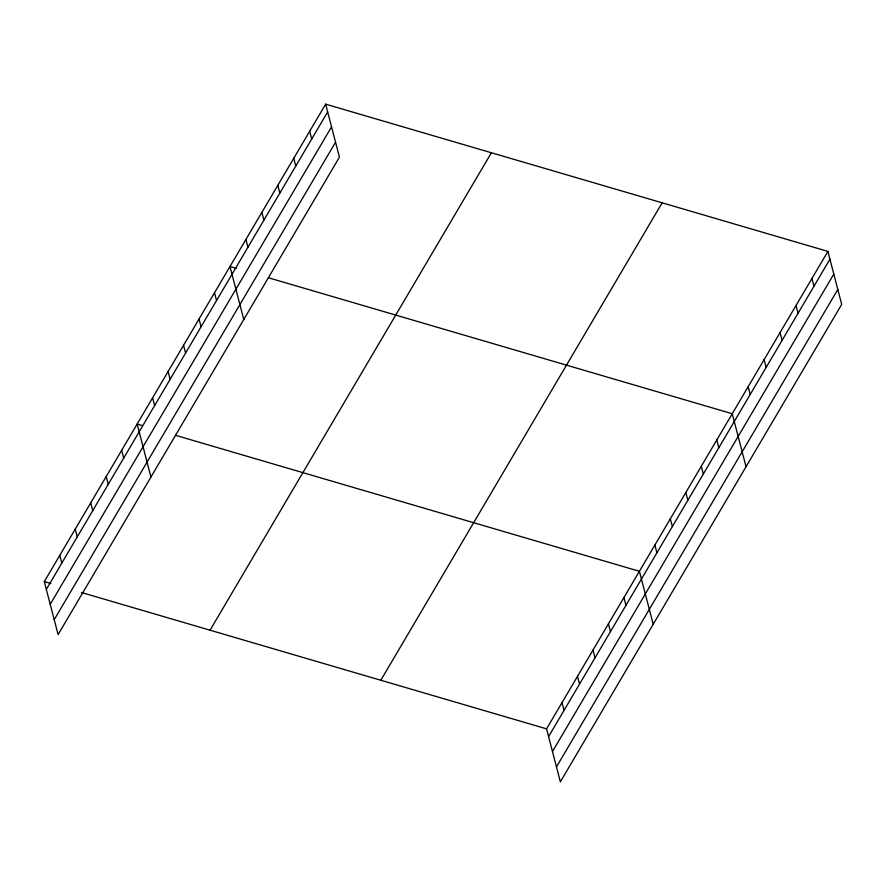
<?xml version="1.0" encoding="UTF-8"?>
<svg xmlns="http://www.w3.org/2000/svg" width="886" height="886" viewBox="0 0 886 886"><rect width="100%" height="100%" fill="white"/><g stroke="black" fill="none" stroke-linecap="round" stroke-linejoin="round"><path stroke-width="1.33" d="M325.638 104.16L339.438 157.154L58.099 634.597L44.3 581.615L325.638 104.16L827.901 251.402L841.7 304.385L560.362 781.84L546.562 728.846L827.901 251.402M46.327 589.389L327.665 111.935M50.214 604.307L331.552 126.864M54.212 619.679L335.55 142.236M210.048 630.201L491.387 152.757M380.814 680.26L662.152 202.816M548.589 736.62L829.927 259.177M552.476 751.538L833.804 274.095M556.474 766.911L837.813 289.467M236.617 268.436L229.983 266.498L243.783 319.492M268.436 277.772L732.246 413.729L746.045 466.723M142.447 425.612L137.142 424.051L150.941 477.045M175.594 435.325L639.404 571.293L653.203 624.276M44.3 581.615L50.934 583.553M81.423 592.49L546.562 728.846M811.953 278.459L813.979 286.233M796.016 305.515L798.042 313.29M780.068 332.56L782.094 340.335M764.131 359.616L766.157 367.391M748.183 386.673L750.209 394.447M716.774 439.988L718.79 447.762M701.291 466.246L703.318 474.021M685.819 492.505L687.846 500.28M670.348 518.764L672.374 526.539M654.876 545.023L656.903 552.798M623.932 597.552L625.948 605.326M608.449 623.81L610.476 631.585M592.978 650.069L595.004 657.844M577.506 676.328L579.533 684.103M562.034 702.587L564.061 710.362M309.69 131.217L311.717 138.991M293.753 158.273L295.78 166.047M277.805 185.329L279.832 193.104M261.868 212.385L263.895 220.16M245.92 239.441L247.947 247.216M214.512 292.757L216.538 300.531M199.04 319.015L201.056 326.79M183.557 345.274L185.584 353.049M168.085 371.533L170.112 379.308M152.614 397.792L154.64 405.566M121.67 450.31L123.697 458.084M106.198 476.568L108.225 484.343M90.715 502.827L92.742 510.602M75.244 529.086L77.27 536.861M59.772 555.356L61.798 563.131"/></g></svg>
